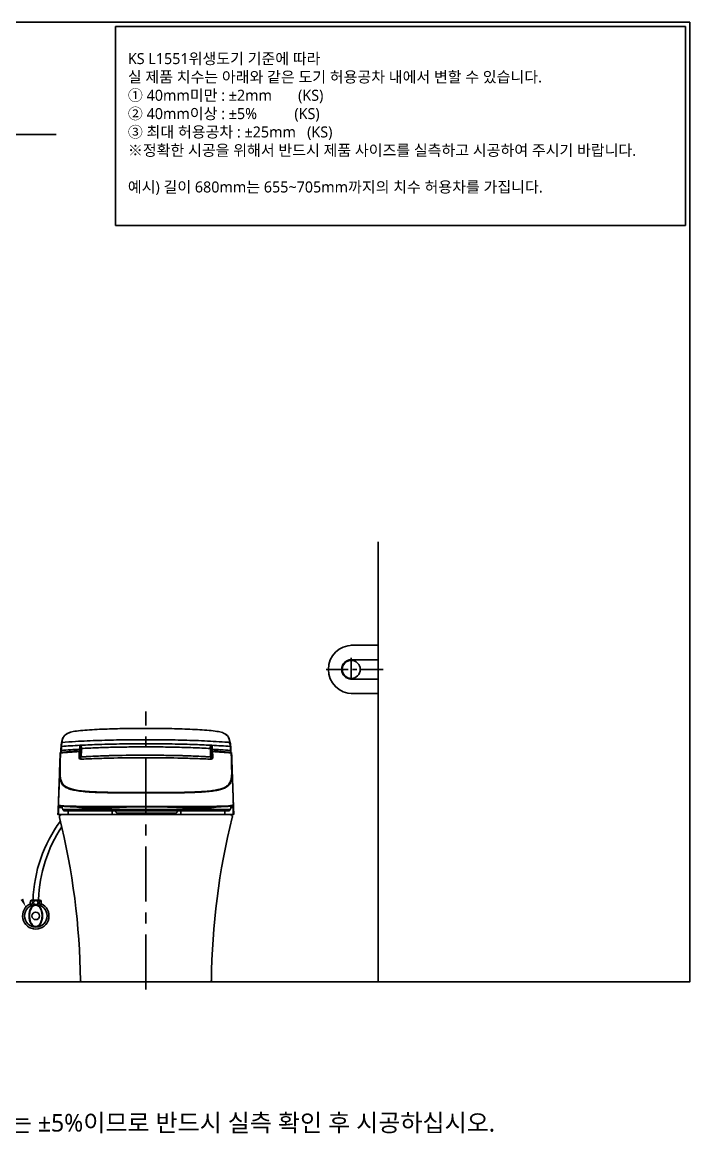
# Model space of a CAD drawing. Extents: x 5656 to 11650, y -52 to 2475.
# Drawn here: x 10134 to 11650, y -52 to 2475 of the extents above; entities that cross this region are included whole.
import ezdxf
from ezdxf.lldxf.tags import DXFTag

# ---------------------------------------------------------------- set-up
doc = ezdxf.new("R2010")
doc.units = 0
doc.header["$LTSCALE"] = 20
doc.header["$MEASUREMENT"] = 0
doc.linetypes.add('CENTER', pattern=[2, 1.25, -0.25, 0.25, -0.25])
doc.layers.get('0').update_dxf_attribs({"linetype": 'CONTINUOUS'})
for name, color, linetype in [('1', 7, 'CONTINUOUS'), ('2', 2, 'CONTINUOUS'), ('3', 3, 'CONTINUOUS'), ('4', 4, 'CONTINUOUS'), ('6', 6, 'CONTINUOUS'), ('66', 7, 'CONTINUOUS'), ('CENTER', 2, 'CENTER')]:
    doc.layers.add(name, color=color, linetype=linetype)
doc.styles.add('GHS', font='romans', dxfattribs={"bigfont": 'ghs'})
doc.styles.add('ROMANS', font='NanumGothic.ttf', dxfattribs={"height": 10.144927})
tags = doc.linetypes.add('DASHED', pattern=[0.75, 0.5, -0.25]).pattern_tags.tags
tags[6:7] = [DXFTag(74, 4), DXFTag(75, 0), DXFTag(340, '0'), DXFTag(46, 1.0), DXFTag(50, 0.0), DXFTag(44, 0.0), DXFTag(45, 0.0)]
tags[4:5] = [DXFTag(74, 4), DXFTag(75, 0), DXFTag(340, '0'), DXFTag(46, 1.0), DXFTag(50, 0.0), DXFTag(44, 0.0), DXFTag(45, 0.0)]

msp = doc.modelspace()

# ---------------------------------------------------------------- linework, layer by layer
at = {"color": 1, "linetype": 'CENTER', "ltscale": 5}
msp.add_line((10414.7, 277.2), (10414.7, 909.5), dxfattribs=at)
at = {"color": 7}
msp.add_line((10269, 294.9), (10560.4, 294.9), dxfattribs=at)
for centre, radius, start, end in [((8670.2, 281.6), 1595.9, 0.584, 14.0382), ((12159.3, 281.6), 1595.9, 165.9618, 179.416), ((10269, 297.9), 3, 180.584, 270), ((10560.4, 297.9), 3, 270, 359.416)]:
    msp.add_arc(centre, radius, start, end, dxfattribs=at)
msp.add_open_spline([(10218.5, 668.7), (10218.4, 669.1), (10218.3, 669.8), (10218.4, 670.9), (10218.7, 672), (10219.4, 673), (10220.2, 673.9), (10221.2, 674.5), (10222.3, 674.8), (10223, 674.9), (10223.3, 674.9)], degree=3, knots=[0, 0, 0, 0, 0.114974, 0.238051, 0.367333, 0.500001, 0.632668, 0.76195, 0.885027, 1, 1, 1, 1], dxfattribs=at)
at = {"layer": '1', "color": 0, "linetype": 'Continuous'}
for p, q in [((10414.7, 850.7), (10414.7, 850.7)), ((10264.2, 812.1), (10264.3, 823.4)), ((10264.2, 818.7), (10264.2, 817.4)), ((10265.4, 810.7), (10265.5, 801.5)), ((10565.4, 809.7), (10564.5, 809.7)), ((10564.5, 809.7), (10564.5, 801.7)), ((10565.1, 823.4), (10565.4, 809.7)), ((10220.1, 674.9), (10414.7, 674.9)), ((10238, 681.8), (10238, 677.2)), ((10337.9, 677), (10338.2, 680.2)), ((10338.2, 680.2), (10338.2, 681.7)), ((10494.2, 681.7), (10494.2, 680.2)), ((10494.2, 680.2), (10494.5, 677)), ((10594.3, 677.2), (10594.3, 681.8))]:
    msp.add_line(p, q, dxfattribs=at)
for centre, start, end in [((10240, 677.2), 180, 270), ((10335.9, 677.2), 270, 355), ((10496.5, 677.2), 185, 270), ((10592.3, 677.2), 270, 0)]:
    msp.add_arc(centre, 2, start, end, dxfattribs=at)
for centre, major_axis, ratio, start_param, end_param in [((10221, 813.8), (0.999, -0.034), 0.896158, 1.691812, 3.142718), ((10222.8, 820.7), (1, -0.014), 0.008726, 1.570915, 3.170336), ((10223.1, 828.8), (0.996, -0.085), 0.906954, 1.720585, 3.218825), ((10263.2, 818.7), (-1, 0.017), 1, 3.141588, 4.82324), ((10263.9, 810.7), (1.5, 0.01), 0.99982, 6.280811, 7.85742), ((10264.3, 823.5), (3, -0.04), 0.008726, 4.712497, 6.283185), ((10565.1, 823.4), (-3, -0.04), 0.008726, 0, 1.570688), ((10566.2, 818.7), (-1, -0.017), 1, 4.59077, 6.283184), ((10566.3, 817.4), (1, 0.017), 0.905811, 1.496053, 3.141593), ((10606.4, 828.8), (-0.996, -0.085), 0.906975, 3.064339, 4.563118), ((10606.7, 820.6), (-1, -0.014), 0.008726, 3.112853, 4.71227), ((10608.5, 813.8), (0.999, 0.034), 0.896158, 6.28206, 7.732966), ((10216.7, 690.8), (0.999, -0.039), 0.063377, 1.573245, 3.142595), ((10612.8, 690.8), (-0.999, -0.039), 0.063377, 3.140591, 4.70994)]:
    msp.add_ellipse(centre, major_axis=major_axis, ratio=ratio, start_param=start_param, end_param=end_param, dxfattribs=at)
for points, knots in [([(10243.4, 862), (10239.7, 860.9), (10236.7, 859.6), (10232, 856.6), (10230.2, 854.8), (10226.1, 849.1), (10224.8, 844.5), (10224, 839)], [0, 0, 0, 0, 0.25, 0.25, 0.5, 0.5, 1, 1, 1, 1]), ([(10242.3, 861.6), (10241.8, 861.5), (10240.3, 861), (10238, 860.1), (10235.3, 858.8), (10232.9, 857.3), (10230.8, 855.6), (10228.9, 853.7), (10227.6, 852), (10227, 850.9), (10226.9, 850.7)], [0, 0, 0, 0, 0.050617, 0.186187, 0.326082, 0.469861, 0.618907, 0.779893, 0.947737, 1, 1, 1, 1]), ([(10586.1, 862), (10582.2, 863.1), (10577.5, 864), (10566.5, 865.5), (10560.1, 866.1), (10546.5, 867.2), (10539.3, 867.7), (10524.3, 868.5), (10516.6, 868.9), (10501.2, 869.5), (10493.4, 869.8), (10477.7, 870.2), (10469.9, 870.4), (10446.4, 870.8), (10430.6, 870.9), (10399.2, 870.9), (10383.5, 870.8), (10352, 870.3), (10336.3, 869.8), (10313.2, 868.9), (10305.6, 868.6), (10290.6, 867.7), (10283.2, 867.2), (10269.5, 866.1), (10263.1, 865.6), (10252, 864.1), (10247.3, 863.1), (10243.4, 862)], [0, 0, 0, 0, 0.0625, 0.0625, 0.125, 0.125, 0.1875, 0.1875, 0.25, 0.25, 0.3125, 0.3125, 0.375, 0.375, 0.5, 0.5, 0.625, 0.625, 0.75, 0.75, 0.8125, 0.8125, 0.875, 0.875, 0.9375, 0.9375, 1, 1, 1, 1]), ([(10222.1, 828.8), (10222.2, 830.5), (10222.4, 832), (10222.7, 835.1), (10222.9, 836.6), (10223.1, 838)], [0, 0, 0, 0, 0.500212, 0.500212, 1, 1, 1, 1]), ([(10224, 839), (10224, 839), (10224, 839), (10223.8, 837.5), (10223.6, 836), (10223.3, 832.9), (10223.2, 831.3), (10223, 829.7)], [0, 0, 0, 0, 0.000003, 0.000003, 0.500044, 0.500044, 1, 1, 1, 1]), ([(10605.4, 838.9), (10604, 839.1), (10602.5, 839.2), (10592.2, 839.9), (10583.4, 840.5), (10556.8, 842.1), (10539, 842.9), (10503.5, 844.1), (10485.8, 844.6), (10450.3, 845.1), (10432.5, 845.2), (10397, 845.2), (10379.2, 845.1), (10343.7, 844.6), (10325.9, 844.1), (10290.4, 842.9), (10272.7, 842.1), (10244.6, 840.5), (10234.3, 839.8), (10224, 839)], [0, 0, 0, 0, 0.011429, 0.011429, 0.081225, 0.081225, 0.220815, 0.220815, 0.360405, 0.360405, 0.499996, 0.499996, 0.639586, 0.639586, 0.779177, 0.779177, 0.918767, 0.918767, 1, 1, 1, 1]), ([(10267.5, 832.6), (10281, 833.3), (10294.5, 833.9), (10325.8, 834.9), (10343.6, 835.3), (10379.2, 835.9), (10396.9, 836), (10432.5, 836), (10450.3, 835.9), (10485.9, 835.3), (10503.7, 834.9), (10535, 833.9), (10548.5, 833.3), (10562, 832.6)], [0, 0, 0, 0, 0.137733, 0.137733, 0.318866, 0.318866, 0.5, 0.5, 0.681133, 0.681133, 0.862266, 0.862266, 1, 1, 1, 1]), ([(10605.4, 838.9), (10604.7, 844.5), (10603.4, 849.1), (10599.2, 854.9), (10597.4, 856.6), (10594.9, 858.2), (10594.8, 858.3), (10594.6, 858.3)], [0, 0, 0, 0, 0.653192, 0.653192, 0.979788, 0.979788, 1, 1, 1, 1]), ([(10602.2, 851.3), (10602, 851.6), (10601.3, 852.7), (10599.9, 854.4), (10597.8, 856.4), (10596.2, 857.6), (10595.2, 858.1), (10595.2, 858.2)], [0, 0, 0, 0, 0.134632, 0.423435, 0.69843, 0.989, 1, 1, 1, 1]), ([(10606.5, 829.7), (10606.3, 831.3), (10606.2, 832.9), (10605.8, 836), (10605.6, 837.5), (10605.4, 838.9), (10605.4, 838.9), (10605.4, 838.9)], [0, 0, 0, 0, 0.499957, 0.499957, 0.999997, 0.999997, 1, 1, 1, 1]), ([(10606.4, 838), (10606.6, 836.6), (10606.8, 835.1), (10607.1, 832), (10607.2, 830.4), (10607.4, 828.8)], [0, 0, 0, 0, 0.499788, 0.499788, 1, 1, 1, 1]), ([(10221.7, 749.9), (10220.3, 753.5), (10219.4, 757.6), (10218.9, 765.7), (10219, 769.4), (10219, 777.2), (10219.1, 781.4), (10219.3, 794.5), (10219.6, 803.9), (10220, 813.9)], [0, 0, 0, 0, 0.255854, 0.255854, 0.44189, 0.44189, 0.627927, 0.627927, 1, 1, 1, 1]), ([(10220.9, 814.7), (10220.5, 804.8), (10220.2, 795.4), (10219.9, 782.3), (10219.9, 778.2), (10219.8, 770.4), (10219.8, 766.7), (10220.4, 756.4), (10221.9, 750.8), (10227.2, 742.4), (10230.6, 739.4), (10235.1, 737.1)], [0, 0, 0, 0, 0.261212, 0.261212, 0.391818, 0.391818, 0.522425, 0.522425, 0.783637, 0.783637, 1, 1, 1, 1]), ([(10220.9, 816.3), (10220.8, 816.3), (10220.6, 816.2), (10220.4, 816), (10220.2, 815.9), (10220.1, 815.7), (10220.1, 815.6), (10220, 815.5), (10220, 815.4), (10220, 815.4), (10220, 815.4), (10220, 815.3), (10220, 815.3), (10220, 815.2), (10220, 815.2)], [0, 0, 0, 0, 0.10738, 0.207075, 0.291167, 0.361566, 0.417774, 0.456068, 0.4766, 0.494945, 0.521947, 0.577356, 0.756923, 1, 1, 1, 1]), ([(10263.2, 819.7), (10257.7, 819.4), (10243.9, 818.4), (10229.8, 817.2), (10221.2, 816.4), (10220.9, 816.3)], [0, 0, 0, 0, 0.385248, 0.978914, 1, 1, 1, 1]), ([(10221.8, 820.7), (10221.8, 822.4), (10221.9, 824.1), (10222, 826.9), (10222, 828.1), (10222.1, 828.8)], [0, 0, 0, 0, 0.5, 0.5, 1, 1, 1, 1]), ([(10223, 829.7), (10223, 828.9), (10222.9, 827.6), (10222.8, 824.4), (10222.8, 822.6), (10222.8, 820.7)], [0, 0, 0, 0, 0.5, 0.5, 1, 1, 1, 1]), ([(10264.3, 823.4), (10264.4, 825.3), (10264.5, 827.2), (10264.6, 830.4), (10264.6, 831.7), (10264.6, 832.5)], [0, 0, 0, 0, 0.5, 0.5, 1, 1, 1, 1]), ([(10264.6, 832.5), (10265.5, 831.9), (10266.4, 831.4), (10267.8, 830.1), (10268.4, 829.4), (10268.3, 828.7)], [0, 0, 0, 0, 0.5, 0.5, 1, 1, 1, 1]), ([(10267.4, 827.8), (10267.4, 828.7), (10267, 829.6), (10265.9, 831.2), (10265.3, 831.9), (10264.6, 832.5)], [0, 0, 0, 0, 0.5, 0.5, 1, 1, 1, 1]), ([(10561.2, 825.3), (10554.7, 825.6), (10541.6, 826.3), (10521.8, 827), (10501.3, 827.7), (10480.4, 828.2), (10459, 828.6), (10437.1, 828.8), (10409.4, 828.8), (10376.5, 828.7), (10339.1, 828), (10303.2, 827), (10279.8, 825.8), (10268.3, 825.3)], [0, 0, 0, 0, 0.066191, 0.133976, 0.203874, 0.275483, 0.348428, 0.423009, 0.499413, 0.631812, 0.760009, 0.882497, 1, 1, 1, 1]), ([(10268.3, 828.7), (10268.3, 828.4), (10268.3, 828.1), (10268.3, 827.4), (10268.3, 827), (10268.3, 826.1), (10268.3, 825.7), (10268.3, 825.3)], [0, 0, 0, 0, 0.251915, 0.251915, 0.625957, 0.625957, 1, 1, 1, 1]), ([(10271.7, 806.3), (10274.6, 806.4), (10280.5, 806.7), (10292.4, 807.3), (10307.5, 808), (10322.4, 808.6), (10334.3, 809), (10364.1, 809.7), (10403.1, 810.1), (10450.8, 809.8), (10477.6, 809.4), (10495.2, 809), (10507.1, 808.6), (10522, 808), (10537, 807.3), (10548.9, 806.7), (10554.9, 806.4), (10557.7, 806.3)], [0, 0, 0, 0, 0.029831, 0.062543, 0.125097, 0.187627, 0.218876, 0.250123, 0.499987, 0.628375, 0.749862, 0.781072, 0.812356, 0.874894, 0.937459, 0.970167, 1, 1, 1, 1]), ([(10561.1, 828.7), (10561.1, 829.4), (10561.6, 830.1), (10563, 831.3), (10563.9, 831.9), (10564.8, 832.5)], [0, 0, 0, 0, 0.5, 0.5, 1, 1, 1, 1]), ([(10561.2, 825.3), (10561.2, 825.5), (10561.2, 825.8), (10561.1, 827), (10561.1, 827.8), (10561.1, 828.7)], [0, 0, 0, 0, 0.251899, 0.251899, 1, 1, 1, 1]), ([(10564.8, 832.5), (10564.2, 831.9), (10563.5, 831.2), (10562.5, 829.6), (10562.1, 828.7), (10562.1, 827.8)], [0, 0, 0, 0, 0.5, 0.5, 1, 1, 1, 1]), ([(10564.8, 832.5), (10564.9, 831.7), (10564.9, 830.4), (10565, 827.2), (10565.1, 825.3), (10565.1, 823.4)], [0, 0, 0, 0, 0.5, 0.5, 1, 1, 1, 1]), ([(10606.7, 820.6), (10599.3, 821.2), (10591.8, 821.8), (10578, 822.7), (10571.6, 823.1), (10565.1, 823.4)], [0, 0, 0, 0, 0.535674, 0.535674, 1, 1, 1, 1]), ([(10608.6, 816.3), (10602.6, 816.9), (10588.8, 818.1), (10574.7, 819.2), (10566.6, 819.7), (10566.3, 819.7)], [0, 0, 0, 0, 0.422631, 0.982017, 1, 1, 1, 1]), ([(10606.7, 820.6), (10606.6, 822.6), (10606.6, 824.4), (10606.6, 827.6), (10606.5, 828.9), (10606.5, 829.7)], [0, 0, 0, 0, 0.5, 0.5, 1, 1, 1, 1]), ([(10607.4, 828.8), (10607.4, 828.1), (10607.5, 826.9), (10607.6, 824.1), (10607.6, 822.4), (10607.7, 820.7)], [0, 0, 0, 0, 0.5, 0.5, 1, 1, 1, 1]), ([(10607.7, 820.7), (10607.7, 820), (10607.7, 819.3), (10607.7, 817.9), (10607.7, 817.1), (10607.7, 816.4)], [0, 0, 0, 0, 0.46814, 0.46814, 1, 1, 1, 1]), ([(10609.5, 815.2), (10609.5, 815.2), (10609.5, 815.3), (10609.5, 815.3), (10609.4, 815.4), (10609.4, 815.4), (10609.4, 815.4), (10609.4, 815.5), (10609.4, 815.7), (10609.2, 816), (10608.9, 816.2), (10608.7, 816.3), (10608.6, 816.3)], [0, 0, 0, 0, 0.217421, 0.441288, 0.500545, 0.534316, 0.555505, 0.579757, 0.643617, 0.773985, 0.887358, 1, 1, 1, 1]), ([(10219.2, 788.3), (10219, 783.2), (10218.8, 778.3), (10218.5, 768.6), (10218.4, 763.9), (10218.1, 755), (10217.9, 750.9), (10217.6, 743.2), (10217.5, 739.8), (10217.4, 736.8)], [0, 0, 0, 0, 0.25, 0.25, 0.5, 0.5, 0.75, 0.75, 1, 1, 1, 1]), ([(10219.6, 801.7), (10219.6, 801.7), (10219.6, 801.6), (10219.6, 801.6), (10219.6, 801.5), (10219.6, 801.4), (10219.6, 801.3), (10219.6, 801.1), (10219.5, 801), (10219.5, 800.8), (10219.5, 800.6), (10219.5, 800.4), (10219.5, 800.3), (10219.5, 800.1), (10219.5, 800), (10219.5, 799.9), (10219.5, 799.8), (10219.5, 799.7), (10219.5, 799.7), (10219.5, 799.7), (10219.5, 799.7), (10219.5, 799.7)], [0, 0, 0, 0, 0.107366, 0.107366, 0.214731, 0.214731, 0.322124, 0.322124, 0.429574, 0.429574, 0.537075, 0.537075, 0.6446, 0.6446, 0.752109, 0.752109, 0.85957, 0.85957, 0.966973, 0.966973, 1, 1, 1, 1]), ([(10269.4, 801), (10267.5, 800.9), (10265.8, 801.1), (10263.5, 802), (10262.9, 802.7), (10262.9, 803.4)], [0, 0, 0, 0, 0.5, 0.5, 1, 1, 1, 1]), ([(10268.1, 807.7), (10268.1, 807.6), (10268.1, 807.5), (10268.3, 807.3), (10268.7, 806.9), (10269.4, 806.7), (10270.2, 806.5), (10270.7, 806.4), (10271.2, 806.3), (10271.6, 806.3), (10271.7, 806.3)], [0, 0, 0, 0, 0.092648, 0.192303, 0.3025, 0.586789, 0.698617, 0.817948, 0.923745, 1, 1, 1, 1]), ([(10560.1, 801), (10548, 801.6), (10535.9, 802.1), (10511.7, 802.9), (10499.6, 803.3), (10463.3, 804), (10439, 804.2), (10390.5, 804.2), (10366.2, 804), (10329.9, 803.3), (10317.8, 802.9), (10293.6, 802.1), (10281.5, 801.6), (10269.4, 801)], [0, 0, 0, 0, 0.125, 0.125, 0.25, 0.25, 0.5, 0.5, 0.75, 0.75, 0.875, 0.875, 1, 1, 1, 1]), ([(10557.7, 806.3), (10557.9, 806.3), (10558.2, 806.3), (10558.7, 806.4), (10559.3, 806.5), (10560.1, 806.7), (10560.8, 807), (10561.3, 807.3), (10561.4, 807.6), (10561.4, 807.7)], [0, 0, 0, 0, 0.075645, 0.181402, 0.299122, 0.412119, 0.695985, 0.857094, 1, 1, 1, 1]), ([(10566.6, 803.4), (10566.6, 802.7), (10566, 802), (10563.7, 801.1), (10561.9, 800.9), (10560.1, 801)], [0, 0, 0, 0, 0.5, 0.5, 1, 1, 1, 1]), ([(10594.7, 737.3), (10597.1, 738.5), (10599.1, 740), (10604.6, 745.1), (10607, 749.6), (10608.9, 757.6), (10609.3, 760.5), (10609.7, 766.9), (10609.6, 770.3), (10609.6, 781.1), (10609.4, 789.2), (10609.2, 797.7)], [0, 0, 0, 0, 0.137218, 0.137218, 0.424812, 0.424812, 0.568609, 0.568609, 0.712406, 0.712406, 1, 1, 1, 1]), ([(10610, 796.7), (10610.3, 788.1), (10610.4, 780.1), (10610.5, 769.2), (10610.5, 765.8), (10610.2, 759.4), (10609.8, 756.6), (10608.7, 752.6), (10608.3, 751.3), (10607.9, 750.1)], [0, 0, 0, 0, 0.444863, 0.444863, 0.667294, 0.667294, 0.889726, 0.889726, 1, 1, 1, 1]), ([(10610, 796.7), (10610, 796.8), (10610, 796.9), (10609.9, 797.2), (10609.8, 797.3), (10609.7, 797.5), (10609.6, 797.6), (10609.4, 797.7), (10609.3, 797.7), (10609.2, 797.7)], [0, 0, 0, 0, 0.266094, 0.266094, 0.532998, 0.532998, 0.785782, 0.785782, 1, 1, 1, 1]), ([(10611.4, 756.8), (10611.4, 759), (10611.3, 761.2), (10610.8, 774.5), (10610.4, 785.6), (10610, 796.7)], [0, 0, 0, 0, 0.16372, 0.16372, 1, 1, 1, 1]), ([(10219.1, 779), (10219, 777), (10218.9, 773.3), (10218.8, 767.6), (10218.6, 762.5), (10218.4, 756.6), (10218.2, 749.6), (10217.9, 741.6), (10217.5, 733.5), (10217.1, 724.5), (10216.7, 714.6), (10216.3, 705.8), (10216.1, 700.7), (10216, 699.2)], [0, 0, 0, 0, 0.119074, 0.200684, 0.275859, 0.345698, 0.44284, 0.5341, 0.622518, 0.710308, 0.82851, 0.948889, 1, 1, 1, 1]), ([(10217.4, 736.8), (10217.3, 733.4), (10217.1, 730.2), (10216.9, 724), (10216.8, 721), (10216.5, 713.1), (10216.3, 709.2), (10216.1, 703.5), (10216.1, 701.6), (10216, 698.8), (10216, 698.1), (10216.3, 697.4)], [0, 0, 0, 0, 0.125455, 0.125455, 0.250911, 0.250911, 0.501822, 0.501822, 0.752733, 0.752733, 1, 1, 1, 1]), ([(10414.7, 724.2), (10403.4, 724.2), (10392.2, 724.2), (10375.8, 724.3), (10370.4, 724.3), (10359.7, 724.4), (10354.4, 724.4), (10339.2, 724.6), (10329.8, 724.7), (10316.5, 725), (10312.3, 725.1), (10304.3, 725.4), (10300.5, 725.5), (10289.5, 726), (10282.7, 726.5), (10270.3, 727.5), (10264.9, 728.2), (10257.6, 729.3), (10255.3, 729.7), (10251.1, 730.6), (10249.2, 731), (10243.7, 732.5), (10240.3, 733.5), (10231.3, 737.3), (10227, 740.6), (10223.1, 746.7), (10222.3, 748.2), (10221.7, 749.9)], [0, 0, 0, 0, 0.09412, 0.09412, 0.14118, 0.14118, 0.18824, 0.18824, 0.282361, 0.282361, 0.329421, 0.329421, 0.376481, 0.376481, 0.470601, 0.470601, 0.564721, 0.564721, 0.611781, 0.611781, 0.658841, 0.658841, 0.752962, 0.752962, 0.941202, 0.941202, 1, 1, 1, 1]), ([(10235.1, 737.1), (10236, 736.6), (10237, 736.2), (10241, 734.5), (10244.4, 733.4), (10249.9, 732), (10251.8, 731.5), (10256, 730.6), (10258.3, 730.2), (10265.5, 729.1), (10270.9, 728.5), (10283.2, 727.4), (10290, 727), (10301, 726.5), (10304.8, 726.3), (10312.7, 726), (10316.9, 725.9), (10330.1, 725.6), (10339.5, 725.5), (10354.7, 725.3), (10359.9, 725.3), (10370.6, 725.2), (10376, 725.2), (10392.3, 725.1), (10403.4, 725.1), (10414.7, 725.1)], [0, 0, 0, 0, 0.041157, 0.041157, 0.161013, 0.161013, 0.22094, 0.22094, 0.280868, 0.280868, 0.400723, 0.400723, 0.520579, 0.520579, 0.580506, 0.580506, 0.640434, 0.640434, 0.760289, 0.760289, 0.820217, 0.820217, 0.880145, 0.880145, 1, 1, 1, 1]), ([(10607.9, 750.1), (10606.5, 746.4), (10604.4, 743.2), (10599.8, 738.9), (10597.6, 737.4), (10592.5, 734.8), (10589.6, 733.7), (10583.3, 731.8), (10579.9, 730.9), (10572.1, 729.3), (10567.7, 728.6), (10557.6, 727.4), (10552, 726.9), (10539.8, 726), (10533.2, 725.7), (10522.5, 725.3), (10518.8, 725.2), (10511, 725), (10506.9, 724.9), (10494.2, 724.6), (10485.2, 724.5), (10470.9, 724.4), (10466, 724.4), (10456, 724.3), (10450.9, 724.3), (10435.6, 724.2), (10425.3, 724.2), (10414.7, 724.2)], [0, 0, 0, 0, 0.130755, 0.130755, 0.217679, 0.217679, 0.304604, 0.304604, 0.391528, 0.391528, 0.478453, 0.478453, 0.565377, 0.565377, 0.652302, 0.652302, 0.695764, 0.695764, 0.739226, 0.739226, 0.826151, 0.826151, 0.869613, 0.869613, 0.913075, 0.913075, 1, 1, 1, 1]), ([(10414.7, 725.1), (10425.2, 725.1), (10435.6, 725.1), (10450.8, 725.2), (10455.9, 725.2), (10465.8, 725.2), (10470.8, 725.3), (10485, 725.4), (10494, 725.5), (10506.6, 725.8), (10510.7, 725.9), (10518.4, 726.1), (10522.1, 726.2), (10532.8, 726.6), (10539.3, 727), (10551.5, 727.8), (10557.1, 728.3), (10567.1, 729.5), (10571.5, 730.2), (10579.3, 731.9), (10582.7, 732.7), (10589, 734.7), (10591.8, 735.8), (10594.5, 737.1), (10594.6, 737.2), (10594.7, 737.3)], [0, 0, 0, 0, 0.110549, 0.110549, 0.165824, 0.165824, 0.221098, 0.221098, 0.331647, 0.331647, 0.386922, 0.386922, 0.442197, 0.442197, 0.552746, 0.552746, 0.663295, 0.663295, 0.773844, 0.773844, 0.884393, 0.884393, 0.994942, 0.994942, 1, 1, 1, 1]), ([(10613.1, 710.9), (10612.9, 714.9), (10612.6, 724), (10612.2, 734.9), (10612, 741.9), (10611.9, 743.9)], [0, 0, 0, 0, 0.360507, 0.814913, 1, 1, 1, 1]), ([(10613.3, 697.8), (10613.5, 698.4), (10613.5, 699.2), (10613.4, 701.7), (10613.3, 703.5), (10613.2, 707.5), (10613.1, 709), (10613.1, 710.8)], [0, 0, 0, 0, 0.380789, 0.380789, 0.794286, 0.794286, 1, 1, 1, 1]), ([(10215.1, 674.9), (10215.1, 675.6), (10215.1, 676.2), (10215.3, 679.6), (10215.4, 682.2), (10215.5, 686.9), (10215.6, 688.9), (10215.7, 690.9)], [0, 0, 0, 0, 0.124882, 0.124882, 0.624411, 0.624411, 1, 1, 1, 1]), ([(10215.7, 690.9), (10215.8, 693.1), (10215.9, 695.3), (10216, 697.9), (10216, 698.6), (10216, 699.2)], [0, 0, 0, 0, 0.710358, 0.710358, 1, 1, 1, 1]), ([(10216.7, 690.9), (10216.5, 687.2), (10216.4, 683.5), (10216.2, 678.1), (10216.1, 676.5), (10216.1, 674.9)], [0, 0, 0, 0, 0.697255, 0.697255, 1, 1, 1, 1]), ([(10216.3, 697.4), (10216.5, 696.8), (10216.6, 696.5), (10217.2, 695.9), (10218, 695.3), (10218.6, 695.1), (10219.1, 695.1)], [0, 0, 0, 0, 0.005811, 0.414191, 0.824616, 1, 1, 1, 1]), ([(10216.3, 697.4), (10216.3, 697.4), (10216.3, 697.4), (10217.1, 696.2), (10219.2, 695.6), (10226, 694.7), (10230.8, 694.4), (10240.1, 694.1), (10243.6, 694), (10251, 693.8), (10255.3, 693.8), (10265.3, 693.7), (10271, 693.6), (10283.5, 693.5), (10290.3, 693.5), (10305, 693.5), (10312.8, 693.4), (10330.5, 693.4), (10339.9, 693.4), (10360, 693.4), (10370.7, 693.4), (10392.4, 693.4), (10403.5, 693.4), (10414.7, 693.4)], [0, 0, 0, 0, 0.001209, 0.001209, 0.167674, 0.167674, 0.334139, 0.334139, 0.417372, 0.417372, 0.500604, 0.500604, 0.583837, 0.583837, 0.66707, 0.66707, 0.750302, 0.750302, 0.833535, 0.833535, 0.916767, 0.916767, 1, 1, 1, 1]), ([(10414.7, 692.3), (10403.5, 692.3), (10392.5, 692.3), (10370.8, 692.3), (10360.1, 692.3), (10340.1, 692.3), (10330.7, 692.3), (10313.1, 692.3), (10305.3, 692.4), (10290.7, 692.4), (10283.9, 692.5), (10271.4, 692.5), (10265.8, 692.6), (10255.9, 692.7), (10251.7, 692.8), (10244.2, 692.9), (10240.8, 693), (10231.6, 693.4), (10226.9, 693.7), (10221.6, 694.4), (10220.1, 694.7), (10219.1, 695.1)], [0, 0, 0, 0, 0.090047, 0.090047, 0.180093, 0.180093, 0.27014, 0.27014, 0.360186, 0.360186, 0.450233, 0.450233, 0.54028, 0.54028, 0.630326, 0.630326, 0.720373, 0.720373, 0.900466, 0.900466, 1, 1, 1, 1]), ([(10225, 689.5), (10224.9, 689.8), (10224.8, 690.2), (10224.5, 691.5), (10224.5, 692.6), (10224.5, 693.9)], [0, 0, 0, 0, 0.317262, 0.317262, 1, 1, 1, 1]), ([(10225, 689.5), (10225.1, 689), (10225.2, 688.5), (10225.7, 687.7), (10226.4, 687), (10226.9, 686.7), (10227.4, 686.6)], [0, 0, 0, 0, 0.065069, 0.451995, 0.824419, 1, 1, 1, 1]), ([(10227, 685.1), (10227.3, 684.6), (10227.6, 684.2), (10228.1, 683.9), (10229, 683.4), (10229, 683.4)], [0, 0, 0, 0, 0.170114, 0.906849, 1, 1, 1, 1]), ([(10227.4, 686.6), (10228.3, 686.1), (10229.5, 686.2), (10233.9, 686.2), (10238.2, 686.2), (10246.7, 686.2), (10249.9, 686.2), (10257, 686.2), (10261.1, 686.2), (10270.6, 686.2), (10275.8, 686.2), (10287.6, 686.2), (10294.2, 686.2), (10308.4, 686.2), (10316, 686.2), (10328.5, 686.2), (10332.9, 686.2), (10342.1, 686.2), (10347, 686.2), (10361.8, 686.2), (10372.2, 686.2), (10388.4, 686.2), (10394, 686.2), (10405.1, 686.2), (10410.7, 686.2), (10416.3, 686.2)], [0, 0, 0, 0, 0.090537, 0.090537, 0.27243, 0.27243, 0.363376, 0.363376, 0.454322, 0.454322, 0.545269, 0.545269, 0.636215, 0.636215, 0.727161, 0.727161, 0.772634, 0.772634, 0.818107, 0.818107, 0.909054, 0.909054, 0.954527, 0.954527, 1, 1, 1, 1]), ([(10229, 683.4), (10229.5, 683.3), (10230.1, 683.2), (10231.9, 683.2), (10233.4, 683.2), (10238.8, 683.2), (10243.5, 683.2), (10255.5, 683.2), (10262.8, 683.2), (10282, 683.2), (10293.8, 683.2), (10314.5, 683.2), (10322, 683.2), (10338.3, 683.2), (10347.1, 683.2), (10365.8, 683.2), (10375.7, 683.2), (10395.7, 683.2), (10405.8, 683.2), (10416.2, 683.2)], [0, 0, 0, 0, 0.048511, 0.048511, 0.13501, 0.13501, 0.308008, 0.308008, 0.481006, 0.481006, 0.654004, 0.654004, 0.740503, 0.740503, 0.827002, 0.827002, 0.913501, 0.913501, 1, 1, 1, 1]), ([(10237.3, 683.1), (10237.3, 683.1), (10237.3, 683.1), (10237.4, 683), (10237.5, 682.9), (10237.7, 682.8), (10237.9, 682.5), (10238, 682.2), (10238, 681.9), (10238, 681.8)], [0, 0, 0, 0, 0.03972, 0.228342, 0.39677, 0.551956, 0.701391, 0.850458, 1, 1, 1, 1]), ([(10374.3, 692.4), (10372.8, 692.4), (10366.2, 692), (10354.8, 691.4), (10340.5, 690.8), (10322.7, 690), (10307.2, 689.5), (10293.4, 689.4), (10284, 689.5), (10275.4, 690), (10266.8, 690.8), (10260.5, 691.8), (10256.9, 692.4), (10256, 692.6)], [0, 0, 0, 0, 0.02526, 0.114515, 0.204018, 0.294134, 0.474171, 0.563887, 0.654216, 0.742676, 0.835114, 0.958645, 1, 1, 1, 1]), ([(10283.4, 683.2), (10283.9, 683.2), (10284.9, 683.2), (10286.9, 683.2), (10288.5, 683.2), (10289.7, 683.2), (10289.8, 683.2)], [0, 0, 0, 0, 0.234117, 0.468599, 0.932798, 1, 1, 1, 1]), ([(10332.9, 683.2), (10333.7, 683.2), (10335.2, 683.2), (10337, 683.2), (10338.4, 683.2), (10339.6, 683.2), (10339.9, 683.2), (10338.2, 683.2), (10335.5, 683.2), (10333.7, 683.2), (10333.3, 683.2)], [0, 0, 0, 0, 0.096185, 0.192893, 0.287974, 0.382541, 0.569548, 0.762744, 0.952644, 1, 1, 1, 1]), ([(10338.2, 681.7), (10338.2, 681.7), (10338.2, 681.8), (10338.2, 681.9), (10338.2, 682.1), (10338.3, 682.4), (10338.4, 682.6), (10338.3, 682.7), (10338.3, 682.8)], [0, 0, 0, 0, 0.025302, 0.052765, 0.119818, 0.323742, 0.638812, 1, 1, 1, 1]), ([(10414.7, 693.4), (10425.2, 693.4), (10435.7, 693.4), (10456.1, 693.4), (10466, 693.4), (10485, 693.4), (10494.1, 693.4), (10506.7, 693.4), (10510.7, 693.4), (10518.3, 693.4), (10521.9, 693.4), (10532.6, 693.5), (10539.2, 693.5), (10551.6, 693.6), (10557.3, 693.6), (10567.5, 693.7), (10572.1, 693.7), (10580.3, 693.9), (10583.7, 693.9), (10593.4, 694.2), (10598.6, 694.4), (10606.8, 695.1), (10609.8, 695.5), (10612.4, 696.6), (10613, 697), (10613.3, 697.7), (10613.3, 697.7), (10613.3, 697.8)], [0, 0, 0, 0, 0.076458, 0.076458, 0.152916, 0.152916, 0.229374, 0.229374, 0.267603, 0.267603, 0.305831, 0.305831, 0.382289, 0.382289, 0.458747, 0.458747, 0.535205, 0.535205, 0.611663, 0.611663, 0.764579, 0.764579, 0.917494, 0.917494, 0.993952, 0.993952, 1, 1, 1, 1]), ([(10610.8, 695.3), (10610.7, 695.2), (10610.6, 695.2), (10608.8, 694.4), (10605.9, 694), (10597.8, 693.4), (10592.5, 693.1), (10582.9, 692.9), (10579.5, 692.8), (10571.4, 692.7), (10566.9, 692.6), (10556.7, 692.5), (10551.1, 692.5), (10538.7, 692.4), (10532.1, 692.4), (10521.5, 692.4), (10517.9, 692.4), (10510.3, 692.3), (10506.3, 692.3), (10493.9, 692.3), (10484.7, 692.3), (10465.8, 692.3), (10456, 692.3), (10435.6, 692.3), (10425.2, 692.3), (10414.7, 692.3)], [0, 0, 0, 0, 0.008186, 0.008186, 0.173488, 0.173488, 0.338791, 0.338791, 0.421442, 0.421442, 0.504093, 0.504093, 0.586744, 0.586744, 0.669395, 0.669395, 0.710721, 0.710721, 0.752047, 0.752047, 0.834698, 0.834698, 0.917349, 0.917349, 1, 1, 1, 1]), ([(10603.4, 683.4), (10602.9, 683.3), (10602.3, 683.2), (10600.4, 683.2), (10599, 683.2), (10593.6, 683.2), (10588.9, 683.2), (10576.9, 683.2), (10569.6, 683.2), (10550.4, 683.2), (10538.6, 683.2), (10517.9, 683.2), (10510.4, 683.2), (10494.1, 683.2), (10485.3, 683.2), (10466.6, 683.2), (10456.7, 683.2), (10436.7, 683.2), (10426.5, 683.2), (10416.2, 683.2)], [0, 0, 0, 0, 0.048202, 0.048202, 0.134729, 0.134729, 0.307784, 0.307784, 0.480838, 0.480838, 0.653892, 0.653892, 0.740419, 0.740419, 0.826946, 0.826946, 0.913473, 0.913473, 1, 1, 1, 1]), ([(10605.1, 686.5), (10604.2, 686.1), (10603, 686.2), (10598.6, 686.2), (10594.3, 686.2), (10585.8, 686.2), (10582.7, 686.2), (10575.5, 686.2), (10571.4, 686.2), (10562, 686.2), (10556.7, 686.2), (10545, 686.2), (10538.4, 686.2), (10524.2, 686.2), (10516.6, 686.2), (10504, 686.2), (10499.6, 686.2), (10490.4, 686.2), (10485.6, 686.2), (10470.7, 686.2), (10460.4, 686.2), (10444.1, 686.2), (10438.5, 686.2), (10427.5, 686.2), (10421.9, 686.2), (10416.3, 686.2)], [0, 0, 0, 0, 0.089232, 0.089232, 0.271385, 0.271385, 0.362462, 0.362462, 0.453539, 0.453539, 0.544616, 0.544616, 0.635693, 0.635693, 0.72677, 0.72677, 0.772308, 0.772308, 0.817846, 0.817846, 0.908923, 0.908923, 0.954462, 0.954462, 1, 1, 1, 1]), ([(10439.5, 683.2), (10442.2, 683.2), (10444.9, 683.2), (10447.8, 683.2), (10448.2, 683.2), (10448.5, 683.2)], [0, 0, 0, 0, 0.876202, 0.876202, 1, 1, 1, 1]), ([(10459.6, 692.4), (10465.5, 692.1), (10471.2, 691.8), (10486.5, 691), (10495.7, 690.6), (10505.2, 690.2), (10506.3, 690.2), (10508.4, 690.1), (10509.4, 690.1), (10512.4, 689.9), (10514.4, 689.9), (10517.3, 689.8), (10518.3, 689.7), (10520.2, 689.7), (10521.2, 689.6), (10523.9, 689.6), (10525.7, 689.5), (10528.4, 689.5), (10529.3, 689.5), (10531.1, 689.4), (10531.9, 689.4), (10534.5, 689.4), (10536.1, 689.4), (10541.1, 689.4), (10544.3, 689.5), (10548, 689.6), (10548.8, 689.6), (10550.3, 689.7), (10551, 689.7), (10553.2, 689.8), (10554.5, 689.9), (10556.6, 690), (10557.2, 690.1), (10558.6, 690.2), (10559.2, 690.2), (10560.5, 690.3), (10561.1, 690.4), (10562.4, 690.5), (10563, 690.6), (10564.2, 690.7), (10564.8, 690.8), (10566, 690.9), (10566.5, 691), (10568.3, 691.2), (10569.4, 691.4), (10571, 691.6), (10571.5, 691.7), (10572.6, 691.9), (10573.1, 692), (10574.1, 692.1), (10574.6, 692.2), (10575.5, 692.4), (10576, 692.5), (10576.5, 692.6), (10576.6, 692.6), (10576.7, 692.6)], [0, 0, 0, 0, 0.103576, 0.103576, 0.28214, 0.28214, 0.30446, 0.30446, 0.326781, 0.326781, 0.371422, 0.371422, 0.393742, 0.393742, 0.416063, 0.416063, 0.460704, 0.460704, 0.483024, 0.483024, 0.505344, 0.505344, 0.549985, 0.549985, 0.639267, 0.639267, 0.661588, 0.661588, 0.683908, 0.683908, 0.728549, 0.728549, 0.750869, 0.750869, 0.77319, 0.77319, 0.79551, 0.79551, 0.817831, 0.817831, 0.840151, 0.840151, 0.862472, 0.862472, 0.907113, 0.907113, 0.929433, 0.929433, 0.951753, 0.951753, 0.974074, 0.974074, 0.996394, 0.996394, 1, 1, 1, 1]), ([(10499.4, 683.2), (10499.4, 683.2), (10499.4, 683.2), (10499.4, 683.2), (10499.4, 683.2), (10499.4, 683.2), (10499.4, 683.2), (10499.4, 683.2), (10499.4, 683.2), (10499.3, 683.2), (10499.1, 683.2), (10498.4, 683.2), (10497.1, 683.2), (10494.8, 683.2), (10493.6, 683.2), (10493.1, 683.2), (10493.1, 683.2), (10493.1, 683.2), (10493.1, 683.2), (10493.1, 683.2), (10493.1, 683.2), (10493.1, 683.2), (10493.1, 683.2), (10493.1, 683.2), (10493, 683.2), (10493, 683.2), (10492.8, 683.2), (10492.7, 683.2), (10492.7, 683.2), (10493.3, 683.2), (10494.1, 683.2), (10494.5, 683.2), (10494.5, 683.2), (10494.5, 683.2), (10494.5, 683.2), (10494.5, 683.2), (10494.5, 683.2), (10494.5, 683.2), (10494.5, 683.2), (10494.6, 683.2), (10494.7, 683.2), (10494.9, 683.2), (10495.3, 683.2), (10496.3, 683.2), (10498.1, 683.2), (10499.9, 683.2), (10501, 683.2)], [0, 0, 0, 0, 0.000026, 0.000051, 0.000103, 0.000207, 0.000421, 0.00087, 0.001849, 0.004137, 0.010018, 0.026934, 0.081135, 0.178734, 0.35356, 0.353582, 0.353603, 0.353646, 0.353732, 0.353903, 0.354246, 0.354931, 0.356304, 0.359051, 0.36456, 0.37562, 0.397863, 0.442392, 0.52767, 0.622771, 0.707519, 0.707535, 0.70755, 0.707581, 0.707644, 0.707771, 0.708035, 0.708595, 0.709832, 0.712639, 0.718558, 0.729581, 0.7515, 0.792798, 0.884389, 1, 1, 1, 1]), ([(10493.9, 682.9), (10493.9, 682.9), (10493.9, 682.8), (10493.9, 682.6), (10494.1, 682.3), (10494.2, 681.9), (10494.2, 681.8), (10494.2, 681.7)], [0, 0, 0, 0, 0.246361, 0.582623, 0.827082, 0.920943, 1, 1, 1, 1]), ([(10549, 683.2), (10548.4, 683.2), (10547.2, 683.2), (10545.3, 683.2), (10543.5, 683.2), (10541.6, 683.2), (10539.8, 683.2), (10538.5, 683.2), (10537.7, 683.2), (10537.5, 683.2)], [0, 0, 0, 0, 0.158727, 0.316352, 0.473364, 0.630169, 0.787141, 0.944692, 1, 1, 1, 1]), ([(10594.3, 681.8), (10594.3, 681.9), (10594.4, 682.2), (10594.5, 682.5), (10594.7, 682.8), (10594.9, 682.9), (10595, 683), (10595, 683.1), (10595, 683.1)], [0, 0, 0, 0, 0.148064, 0.295657, 0.443614, 0.597267, 0.764029, 1, 1, 1, 1]), ([(10603.4, 683.4), (10603.4, 683.4), (10604.4, 684), (10604.9, 684.3), (10605.2, 684.7), (10605.4, 685.1)], [0, 0, 0, 0, 0.254006, 0.934694, 1, 1, 1, 1]), ([(10605.1, 686.5), (10605.1, 686.5), (10605.9, 686.8), (10606.6, 687.4), (10607.2, 688.2), (10607.4, 688.9), (10607.5, 689.5)], [0, 0, 0, 0, 0.067813, 0.436483, 0.825148, 1, 1, 1, 1]), ([(10607.5, 689.5), (10607.6, 689.8), (10607.7, 690.2), (10608, 691.6), (10608.1, 692.9), (10608.1, 694.4)], [0, 0, 0, 0, 0.300296, 0.300296, 1, 1, 1, 1]), ([(10610.8, 695.3), (10611.5, 695.4), (10612.1, 695.7), (10612.8, 696.4), (10613.1, 697.1), (10613.3, 697.8)], [0, 0, 0, 0, 0.300811, 0.686935, 1, 1, 1, 1]), ([(10613.4, 674.9), (10613.3, 676.5), (10613.3, 678.1), (10613.1, 683.5), (10612.9, 687.2), (10612.8, 690.9)], [0, 0, 0, 0, 0.302745, 0.302745, 1, 1, 1, 1]), ([(10613.4, 699.8), (10613.4, 699.8), (10613.4, 699.8), (10613.4, 700), (10613.4, 700.8), (10613.4, 702.2), (10613.3, 703.6), (10613.3, 704.6), (10613.3, 704.8)], [0, 0, 0, 0, 0.058926, 0.262536, 0.473047, 0.694335, 0.93103, 1, 1, 1, 1]), ([(10613.4, 701.3), (10613.4, 700.4), (10613.5, 699), (10613.6, 695.4), (10613.7, 693.1), (10613.8, 690.9)], [0, 0, 0, 0, 0.5, 0.5, 1, 1, 1, 1]), ([(10613.8, 690.9), (10613.8, 690.2), (10613.8, 689.5), (10614, 686.2), (10614.1, 683.6), (10614.2, 680.5), (10614.2, 680.1), (10614.3, 678.1), (10614.3, 676.5), (10614.4, 674.9)], [0, 0, 0, 0, 0.124882, 0.124882, 0.624411, 0.624411, 0.698332, 0.698332, 1, 1, 1, 1]), ([(10613.8, 690.4), (10613.8, 690.4), (10613.8, 690.4), (10613.8, 690.4), (10613.8, 690.4)], [0, 0, 0, 0, 0.134486, 1, 1, 1, 1]), ([(10216.1, 674.9), (10216, 674.9), (10215.8, 674.9), (10215.6, 674.9), (10215.5, 674.9), (10215.4, 674.9), (10215.3, 674.9), (10215.2, 674.9), (10215.1, 674.9), (10215.1, 674.9), (10215.1, 674.9), (10215.1, 674.9)], [0, 0, 0, 0, 0.214355, 0.214355, 0.428723, 0.428723, 0.642914, 0.642914, 0.857233, 0.857233, 1, 1, 1, 1]), ([(10347, 680.7), (10347.2, 680.3), (10347.6, 679.7), (10348.5, 678.9), (10349.4, 678.3), (10350, 678.2), (10350.4, 678.2)], [0, 0, 0, 0, 0.239637, 0.485568, 0.738771, 1, 1, 1, 1]), ([(10416.2, 678.2), (10412.8, 678.2), (10409.3, 678.2), (10402.5, 678.2), (10399.1, 678.2), (10389.3, 678.2), (10383.1, 678.2), (10371.6, 678.2), (10366.6, 678.2), (10360.2, 678.2), (10358.2, 678.2), (10354.3, 678.2), (10352.4, 678.2), (10350.5, 678.2)], [0, 0, 0, 0, 0.125, 0.125, 0.25, 0.25, 0.5, 0.5, 0.75, 0.75, 0.875, 0.875, 1, 1, 1, 1]), ([(10414.7, 674.9), (10424.3, 674.9), (10433.6, 674.9), (10447.4, 674.9), (10452, 674.9), (10461.1, 674.9), (10465.6, 674.9), (10478.7, 674.9), (10487, 674.9), (10502.8, 674.9), (10510.3, 674.9), (10530.5, 674.9), (10542.3, 674.9), (10562.9, 674.9), (10571.2, 674.9), (10580.9, 674.9), (10583.9, 674.9), (10589.3, 674.9), (10591.8, 674.9), (10598.4, 674.9), (10601.9, 674.9), (10606.9, 674.9), (10608.5, 674.9), (10609.4, 674.9), (10609.4, 674.9), (10609.4, 674.9)], [0, 0, 0, 0, 0.066852, 0.066852, 0.100279, 0.100279, 0.133705, 0.133705, 0.200557, 0.200557, 0.26741, 0.26741, 0.401115, 0.401115, 0.53482, 0.53482, 0.601672, 0.601672, 0.668524, 0.668524, 0.802229, 0.802229, 0.935934, 0.935934, 1, 1, 1, 1]), ([(10416.2, 678.2), (10419.6, 678.2), (10423, 678.2), (10429.8, 678.2), (10433.2, 678.2), (10443.1, 678.2), (10449.3, 678.2), (10460.7, 678.2), (10465.7, 678.2), (10472.2, 678.2), (10474.2, 678.2), (10478.1, 678.2), (10480, 678.2), (10481.8, 678.2)], [0, 0, 0, 0, 0.125, 0.125, 0.25, 0.25, 0.5, 0.5, 0.75, 0.75, 0.875, 0.875, 1, 1, 1, 1]), ([(10482, 678.2), (10482.3, 678.2), (10483, 678.3), (10483.9, 678.9), (10484.7, 679.7), (10485.2, 680.3), (10485.4, 680.7)], [0, 0, 0, 0, 0.261229, 0.514432, 0.760363, 1, 1, 1, 1]), ([(10614.4, 674.9), (10614.4, 674.9), (10614.4, 674.9), (10614.3, 674.9), (10614.3, 674.9), (10614.1, 674.9), (10614, 674.9), (10613.8, 674.9), (10613.7, 674.9), (10613.5, 674.9), (10613.5, 674.9), (10613.4, 674.9)], [0, 0, 0, 0, 0.215031, 0.215031, 0.430091, 0.430091, 0.644731, 0.644731, 0.858979, 0.858979, 1, 1, 1, 1])]:
    msp.add_open_spline(points, degree=3, knots=knots, dxfattribs=at)
for points, degree in [([(10594.6, 858.3), (10592.4, 859.7), (10589.6, 860.9), (10586.1, 862)], 3), ([(10223.1, 838), (10223.8, 842.7), (10224.8, 846.8), (10226.8, 850.2)], 3), ([(10224, 839), (10223.5, 838.9), (10223.1, 838.5), (10223.1, 838)], 3), ([(10602.3, 850.8), (10604.6, 847.2), (10605.7, 843), (10606.4, 838)], 3), ([(10605.4, 838.9), (10605.9, 838.9), (10606.4, 838.5), (10606.4, 838)], 3), ([(10220, 815.2), (10220, 815.3), (10220, 815.3), (10220, 815.3)], 3), ([(10220, 813.9), (10220, 814.6), (10220, 815.1), (10220, 815.2)], 3), ([(10263.2, 818.3), (10249, 817.4), (10235, 816.2), (10220.9, 814.7)], 3), ([(10220.9, 816.3), (10220.9, 816.3), (10220.9, 815.8), (10220.9, 814.7)], 3), ([(10221.8, 816.4), (10221.8, 817.8), (10221.8, 819.3), (10221.8, 820.7)], 3), ([(10264.3, 823.4), (10250.5, 822.7), (10236.6, 821.8), (10222.8, 820.7)], 3), ([(10222.8, 820.7), (10222.8, 819.3), (10222.8, 817.9), (10222.8, 816.5)], 3), ([(10223, 829.7), (10236.9, 830.8), (10250.8, 831.7), (10264.6, 832.5)], 3), ([(10262.9, 803.4), (10263, 808.2), (10263.1, 813.2), (10263.2, 818.3)], 3), ([(10263.2, 818.3), (10263.2, 819.3), (10263.2, 819.7), (10263.2, 819.7)], 3), ([(10264.6, 832.4), (10265.6, 832.5), (10266.5, 832.5), (10267.5, 832.6)], 3), ([(10267.1, 806.8), (10267.2, 812.4), (10267.3, 818.3), (10267.4, 824.4)], 3), ([(10267.4, 824.4), (10267.4, 825.5), (10267.4, 826.7), (10267.4, 827.8)], 3), ([(10268.3, 825.3), (10268.2, 819.2), (10268.1, 813.3), (10268.1, 807.7)], 3), ([(10561.4, 807.7), (10561.3, 813.3), (10561.3, 819.2), (10561.2, 825.3)], 3), ([(10562, 832.6), (10563, 832.6), (10563.9, 832.5), (10564.8, 832.5)], 3), ([(10562.1, 827.8), (10562.1, 826.7), (10562.1, 825.5), (10562.1, 824.4)], 3), ([(10562.1, 824.4), (10562.2, 818.3), (10562.3, 812.4), (10562.3, 806.8)], 3), ([(10564.8, 832.5), (10578.7, 831.7), (10592.6, 830.8), (10606.5, 829.7)], 3), ([(10565.3, 817.4), (10565.2, 818.3), (10565.2, 818.7), (10565.2, 818.7)], 3), ([(10566.3, 819.7), (10566.3, 819.7), (10566.3, 819.3), (10566.3, 818.3)], 3), ([(10566.3, 818.3), (10566.4, 813.2), (10566.5, 808.2), (10566.6, 803.4)], 3), ([(10608.6, 814.7), (10594.5, 816.2), (10580.4, 817.4), (10566.3, 818.3)], 3), ([(10606.7, 816.5), (10606.7, 817.9), (10606.7, 819.3), (10606.7, 820.6)], 3), ([(10608.6, 814.7), (10608.6, 815.8), (10608.6, 816.3), (10608.6, 816.3)], 3), ([(10609.2, 797.7), (10609, 803.2), (10608.8, 808.9), (10608.6, 814.7)], 3), ([(10609.5, 815.2), (10609.5, 815), (10609.5, 814.6), (10609.5, 813.9)], 3), ([(10609.5, 813.9), (10609.7, 807.9), (10609.9, 802.2), (10610, 796.7)], 3), ([(10267.1, 801.2), (10267.1, 803.1), (10267.1, 804.9), (10267.1, 806.8)], 3), ([(10562.3, 806.8), (10562.4, 804.9), (10562.4, 803.1), (10562.4, 801.2)], 3), ([(10611.4, 756.8), (10610.5, 782.7), (10609.7, 808.8)], 2), ([(10611.9, 743.9), (10611.7, 748.2), (10611.6, 752.5), (10611.4, 756.8)], 3), ([(10611.8, 746.7), (10611.9, 744.7), (10612, 742.8), (10612, 740.8)], 3), ([(10612, 740.8), (10612.3, 735.1), (10612.5, 729.6), (10612.6, 724.3)], 3), ([(10612.7, 720.9), (10613, 713.8), (10613.2, 707.2), (10613.4, 701.3)], 3), ([(10216.9, 696.4), (10216.8, 694.7), (10216.8, 692.8), (10216.7, 690.9)], 3), ([(10224.7, 690.9), (10222.1, 690.9), (10219.4, 690.9), (10216.7, 690.9)], 3), ([(10227, 685.1), (10226.5, 685.6), (10226.2, 686.3), (10226, 687.3)], 3), ([(10234.3, 683.2), (10262.1, 683.2), (10289.9, 683.2)], 2), ([(10237.3, 686.2), (10236.6, 686.2), (10235.9, 686.2), (10235.3, 686.2)], 3), ([(10266.2, 683.2), (10271.9, 683.2), (10277.6, 683.2), (10283.4, 683.2)], 3), ([(10345.6, 683.2), (10347, 680.7)], 1), ([(10485.4, 680.7), (10486.8, 683.2)], 1), ([(10497.8, 683.2), (10496.6, 683.2), (10495.4, 683.2), (10494.1, 683.2)], 3), ([(10537.4, 683.2), (10567.8, 683.2), (10598.1, 683.2)], 2), ([(10566.2, 683.2), (10560.5, 683.2), (10554.7, 683.2), (10549, 683.2)], 3), ([(10601.1, 686.2), (10600.3, 686.2), (10599.4, 686.2), (10598.4, 686.2)], 3), ([(10605.4, 685.1), (10605.8, 685.6), (10606.1, 686.2), (10606.3, 687.1)], 3), ([(10612.8, 690.9), (10611.1, 690.9), (10609.4, 690.9), (10607.8, 690.9)], 3), ([(10612.8, 690.9), (10612.7, 692.8), (10612.6, 694.7), (10612.6, 696.3)], 3), ([(10219.9, 674.9), (10216.1, 674.9)], 1), ([(10613.4, 674.9), (10609.6, 674.9)], 1)]:
    msp.add_open_spline(points, degree=degree, dxfattribs=at)
at = {"layer": '3', "color": 7}
msp.add_lwpolyline([(9014.7, 2219.9), (9014.7, 2475.3), (11649.9, 2475.3), (11649.9, 294.9), (10942.2, 294.9)], dxfattribs=at)
at = {"layer": '3', "linetype": 'DASHED'}
msp.add_lwpolyline([(10346, 2465.3), (11639.9, 2465.3), (11639.9, 2013.5), (10346, 2013.5)], close=True, dxfattribs=at)
at = {"layer": '3', "extrusion": (0, 0, -1)}
msp.add_solid([(-10130.3, 481.1), (-10142.2, 464.7), (-10136.2, 484.1)], dxfattribs=at)
at = {"layer": '4'}
for p, q in [((10942.2, 1059.9), (10881.2, 1059.9)), ((10942.2, 1059.9), (10942.2, 949.9)), ((10881.2, 1026.9), (10942.2, 1026.9)), ((10881.2, 982.9), (10942.2, 982.9)), ((10942.2, 949.9), (10881.2, 949.9)), ((10154.2, 480.9), (10158.4, 480.9)), ((10158.4, 480.9), (10175.2, 480.9)), ((10154.2, 468.2), (10154.2, 468.9)), ((10154.2, 468.9), (10156.1, 468.9)), ((10155.5, 468.7), (10155.5, 468.9)), ((10173.4, 468.9), (10175.2, 468.9)), ((10174, 468.7), (10174, 468.9)), ((10175.2, 468.2), (10175.2, 468.9))]:
    msp.add_line(p, q, dxfattribs=at)
for centre, radius in [((10881.2, 1004.9), 20.4), ((10164.7, 444.9), 25.5), ((10164.7, 444.9), 8.62)]:
    msp.add_circle(centre, radius, dxfattribs=at)
for centre, radius, start, end in [((10884.2, 1004.9), 55, 90, 270), ((10881.2, 1004.9), 22, 90, 270), ((10480.1, 469.6), 321.9, 143.7222, 177.9934), ((10492.8, 470.9), 321.9, 146.7378, 177.9934), ((10162.2, 474.9), 10, 143.1301, 216.8699), ((10167.2, 474.9), 10, 323.1301, 36.8699), ((10164.7, 444.9), 30, 113.9173, 66.0827)]:
    msp.add_arc(centre, radius, start, end, dxfattribs=at)
at = {"layer": '4', "extrusion": (0, 0, -1)}
for centre, major_axis, ratio in [((10164.7, 444.9), (0, 25.5), 0.596529), ((10164.7, 475.1), (-5.23, 0), 0.866391)]:
    msp.add_ellipse(centre, major_axis=major_axis, ratio=ratio, dxfattribs=at)
for centre, start_param, end_param in [((10152.1, 475.1), 1.824119, 4.49897), ((10177.5, 475.1), 4.942097, 7.58465)]:
    msp.add_ellipse(centre, major_axis=(-5.23, 0), ratio=0.866391, start_param=start_param, end_param=end_param, dxfattribs=at)
at = {"layer": '4'}
msp.add_open_spline([(10164.7, 469.4), (10166.8, 469.4), (10168.9, 468.6), (10172.8, 465.4), (10174.6, 462.9), (10177.3, 456.9), (10178.3, 453.3), (10179.1, 445.8), (10179, 441.9), (10177.8, 434.5), (10176.7, 431.1), (10173.6, 425.5), (10171.8, 423.3), (10167.8, 420.7), (10165.7, 420.2), (10161.5, 420.8), (10159.4, 421.9), (10155.7, 425.8), (10154, 428.5), (10151.6, 434.9), (10150.8, 438.6), (10150.4, 446.2), (10150.7, 450.1), (10152.3, 457.2), (10153.6, 460.5), (10156.9, 465.6), (10158.8, 467.5), (10162.1, 469.1), (10163.4, 469.4), (10164.7, 469.4)], degree=3, knots=[0, 0, 0, 0, 0.46111, 0.46111, 0.922219, 0.922219, 1.383329, 1.383329, 1.844439, 1.844439, 2.305549, 2.305549, 2.766658, 2.766658, 3.227768, 3.227768, 3.688878, 3.688878, 4.149988, 4.149988, 4.611097, 4.611097, 5.072207, 5.072207, 5.533317, 5.533317, 5.994427, 5.994427, 6.283185, 6.283185, 6.283185, 6.283185], dxfattribs=at)
at = {"layer": '6', "color": 6}
msp.add_lwpolyline([(10211, 2219.9), (9014.7, 2219.9), (9014.7, 294.9), (10942.2, 294.9), (10942.2, 1294.9)], dxfattribs=at)
at = {"layer": '66', "color": 7, "linetype": 'Continuous'}
for points, degree, knots in [([(10414.7, 674.9), (10386, 674.9), (10359.4, 674.9), (10343.7, 674.9), (10328.7, 674.9), (10321.4, 674.9), (10314.4, 674.9), (10303.3, 674.9), (10293, 674.9), (10283, 674.9), (10274.7, 674.9), (10262.8, 674.9), (10254.3, 674.9), (10244.9, 674.9), (10238.1, 674.9), (10231.5, 674.9), (10227.8, 674.9), (10227.2, 674.9), (10223.3, 674.9)], 2, [0, 0, 0, 0.1324372, 0.1324372, 0.2207287, 0.2207287, 0.2648745, 0.2648745, 0.3405529, 0.3405529, 0.4162313, 0.4162313, 0.5297489, 0.5297489, 0.6621861, 0.6621861, 0.7946234, 0.7946234, 0.8178923, 0.8178923, 0.8178923]), ([(10414.7, 674.9), (10443.5, 674.9), (10470.1, 674.9), (10485.8, 674.9), (10500.7, 674.9), (10508.1, 674.9), (10515, 674.9), (10526.2, 674.9), (10536.5, 674.9), (10546.5, 674.9), (10554.8, 674.9), (10566.7, 674.9), (10575.2, 674.9), (10584.6, 674.9), (10591.4, 674.9), (10598, 674.9), (10601.6, 674.9), (10602.3, 674.9), (10606.2, 674.9)], 2, [0, 0, 0, 0.1324372, 0.1324372, 0.2207287, 0.2207287, 0.2648745, 0.2648745, 0.3405529, 0.3405529, 0.4162313, 0.4162313, 0.5297489, 0.5297489, 0.6621861, 0.6621861, 0.7946234, 0.7946234, 0.8188389, 0.8188389, 0.8188389]), ([(10611, 668.7), (10611.1, 669.1), (10611.2, 669.8), (10611.1, 670.9), (10610.7, 672), (10610.1, 673), (10609.3, 673.9), (10608.3, 674.5), (10607.2, 674.8), (10606.5, 674.9), (10606.2, 674.9)], 3, [0, 0, 0, 0, 0.114974, 0.238051, 0.367333, 0.500001, 0.632668, 0.76195, 0.885027, 1, 1, 1, 1])]:
    msp.add_open_spline(points, degree=degree, knots=knots, dxfattribs=at)
at = {"layer": 'CENTER', "color": 1, "linetype": 'CENTER', "ltscale": 2}
for p, q in [((10881.2, 1031), (10881.2, 978)), ((10953.9, 1004.9), (10818.4, 1004.9))]:
    msp.add_line(p, q, dxfattribs=at)

# ---------------------------------------------------------------- texts
at = {"layer": '2', "insert": (10373.8, 2244.1), "char_height": 25, "attachment_point": 4, "style": 'ROMANS'}
msp.add_mtext('KS L1551위생도기 기준에 따라 \\P실 제품 치수는 아래와 같은 도기 허용공차 내에서 변할 수 있습니다. \\P① 40mm미만 : ±2mm       (KS) \\P② 40mm이상 : ±5%          (KS)\\P③ 최대 허용공차 : ±25mm   (KS)\\P※정확한 시공을 위해서 반드시 제품 사이즈를 실측하고 시공하여 주시기 바랍니다.\\P\\P예시) 길이 680mm는 655~705mm까지의 치수 허용차를 가집니다.', dxfattribs=at)
at = {"layer": '3', "color": 1, "insert": (9001.9, -5.2), "char_height": 40, "attachment_point": 1, "style": 'GHS'}
msp.add_mtext_dynamic_manual_height_columns('{\\fNanumGothic|b0|i0|c129|p50;※주의: 비데 개폐높이 포함, 설치부위 도기허용차는 ±5%이므로 반드시 실측 확인 후 시공하십시오.}', width=2648.262, gutter_width=13.5, heights=[0], dxfattribs=at)

doc.saveas('drawing.dxf')
